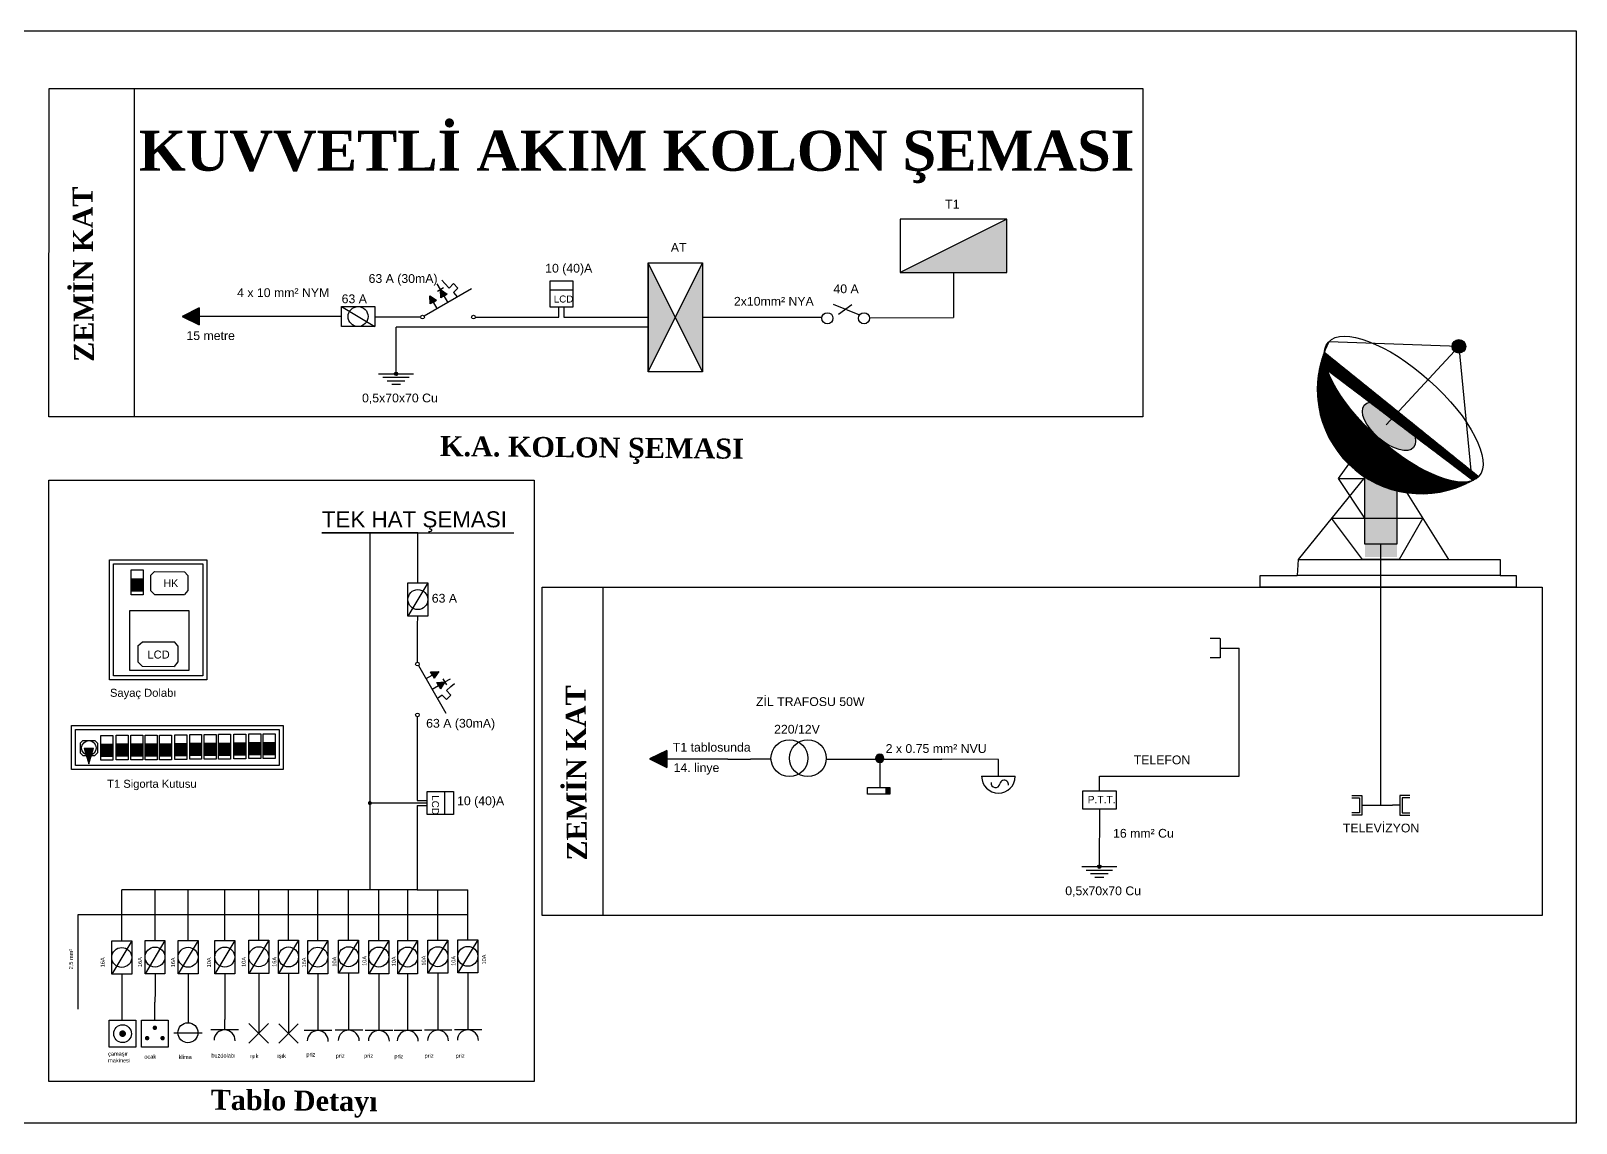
# Model space of a CAD drawing. Header units: millimetres. Extents: x 50 to 5784, y -13 to 1597.
# Drawn here: x 3852 to 5784, y 232 to 1597 of the extents above; entities that cross this region are included whole.
import ezdxf

# ---------------------------------------------------------------- set-up
doc = ezdxf.new("R2010")
doc.units = ezdxf.units.MM
doc.header["$MEASUREMENT"] = 0
for name, color, linetype in [('aydınlatma', 21, 'Continuous'), ('kolon', 7, 'Continuous'), ('Layer2', 1, 'Continuous'), ('Layer3', 4, 'Continuous'), ('Layer4', 230, 'Continuous'), ('semboller', 7, 'Continuous'), ('sigorta', 5, 'Continuous'), ('tv', 211, 'Continuous')]:
    doc.layers.add(name, color=color, linetype=linetype)
doc.styles.get("Standard").update_dxf_attribs({"font": 'Arial.ttf'})

# ---------------------------------------------------------------- blocks, each defined once
blk = doc.blocks.new('at')
at = {"layer": 'semboller'}
h = blk.add_hatch(color=256, dxfattribs=at)
h.dxf.hatch_style = 1
h.paths.add_polyline_path([(-10, 5), (-5.551115123125783e-16, 0), (10, 5)])
h.paths.add_polyline_path([(9.999999999999998, -5), (-5.551115123125783e-16, 0), (-10, -5)])
for p, q in [((-10, -5), (10, 5)), ((10, 5), (-10, 5)), ((-10, 5), (10, -5))]:
    blk.add_line(p, q, dxfattribs=at)
blk.add_lwpolyline([(-10, 5), (10, 5), (10, -5), (-10, -5)], close=True, dxfattribs=at)
blk = doc.blocks.new('tali dağıtım tablosu')
at = {"layer": 'semboller'}
h = blk.add_hatch(color=256, dxfattribs=at)
h.dxf.hatch_style = 1
h.paths.add_polyline_path([(9.999999999999998, -5), (-10, 4.999999999999999), (-10, -5)])
blk.add_line((-10, 5), (10, -5), dxfattribs=at)
blk.add_lwpolyline([(-10, 5), (10, 5), (10, -5), (-10, -5)], close=True, dxfattribs=at)
blk = doc.blocks.new('sigorta')
at = {"layer": 'semboller', "ltscale": 10}
for p, q in [((-2.5, 1.5), (2.5, 1.5)), ((-2.5, -1.5), (-2.5, 1.5)), ((-2.5, 1.5), (2.5, -1.5)), ((2.5, 1.5), (2.5, -1.5)), ((2.5, -1.5), (-2.5, -1.5))]:
    blk.add_line(p, q, dxfattribs=at)
blk.add_circle((0, 0), 1.5, dxfattribs=at)
blk = doc.blocks.new('uç')
at = {"layer": 'semboller', "ltscale": 10}
h = blk.add_hatch(color=256, dxfattribs=at)
h.dxf.hatch_style = 1
h.paths.add_polyline_path([(0, 9.020562075079397e-17), (3, -1.5), (3, 1.5)])
for p, q in [((3, 1.5), (0, 0)), ((0, 0), (3, -1.5))]:
    blk.add_line(p, q, dxfattribs=at)
blk.add_lwpolyline([(3, 1.5), (3, -1.5)], dxfattribs=at)
blk = doc.blocks.new('artık akım koruma rölesi')
at = {"layer": 'semboller', "ltscale": 10}
h = blk.add_hatch(color=256, dxfattribs=at)
h.dxf.hatch_style = 1
h.paths.add_polyline_path([(-25.53485553081555, 7.556064494745158), (-23.73221898592979, 8.596817189185309), (-25.8137243748115, 12.20209027895714)])
h.paths.add_polyline_path([(-23.73221898592979, 8.596817189185307), (-21.92958244104375, 9.637569883626725), (-25.8137243748115, 12.20209027895714)])
h.paths.add_polyline_path([(-19.7674578855831, 15.71995112119225), (-19.48858904158715, 11.07392533698027), (-17.68595249670139, 12.11467803142042)])
h.paths.add_polyline_path([(-17.68595249670139, 12.11467803142042), (-15.88331595181535, 13.15543072586183), (-19.7674578855831, 15.71995112119225)])
for p, q in [((-19.7674578855831, 15.71995112119225), (-21.63962953551936, 18.96264753937211)), ((-17.27779332333557, 19.06013644546601), (-18.96145810119015, 21.0891174535312)), ((-14.83177350010919, 16.58339225979125), (-17.27779332333557, 19.06013644546601)), ((-12.35397882799407, 19.09188526879279), (-14.83177350010919, 16.58339225979125)), ((-9.812634458101456, 16.55164343646811), (-12.35397882799407, 19.09188526879279)), ((-18.05687410561586, 16.75624409700197), (-21.47804166555034, 14.68365814538254)), ((-12.29042913021658, 14.07489925079335), (-9.812634458101456, 16.55164343646811)), ((-12.29042913021658, 14.07489925079335), (-10.2750208884363, 11.5863506040366))]:
    blk.add_line(p, q, dxfattribs=at)
at = {"layer": 'semboller'}
for p, q in [((-29.12422119446092, 0.7037597333438157), (-2.084673021176968, 16.31505014995543)), ((-21.65071359704871, 4.991544099414568), (-25.8137243748115, 12.20209027895714)), ((-25.53485553081555, 7.556064494745158), (-25.8137243748115, 12.20209027895714)), ((-25.8137243748115, 12.20209027895714), (-21.92958244104375, 9.637569883626725)), ((-23.73221898592874, 8.596817189185913), (-21.92958244104375, 9.637569883626725)), ((-15.60444710782031, 8.509404941649677), (-19.7674578855831, 15.71995112119225)), ((-19.48858904158715, 11.07392533698027), (-19.7674578855831, 15.71995112119225)), ((-19.7674578855831, 15.71995112119225), (-15.88331595181535, 13.15543072586183)), ((-17.68595249670034, 12.11467803142102), (-19.48858904158715, 11.07392533698027)), ((-17.68595249670034, 12.11467803142102), (-15.88331595181535, 13.15543072586183)), ((-31.02575233102016, 0.07185616247193138), (-51.84080621983685, 0.07185616247193138)), ((-23.73221898592874, 8.596817189185913), (-25.53485553081555, 7.556064494745158)), ((-0.007648738207535644, 0), (20.80740515060825, 0))]:
    blk.add_line(p, q, dxfattribs=at)
for centre in [(-29.95812741791815, 0.06662229223684335), (-1.038894624673048, 0.06216212521110265)]:
    blk.add_circle(centre, 1.040752694440773, dxfattribs=at)
blk = doc.blocks.new('sayaç')
at = {"layer": 'semboller', "ltscale": 10}
for p, q in [((-6.499999999999545, 15), (6.5, 15)), ((-6.5, 0), (-6.499999999999545, 15)), ((-6.5, 9.92343594317208), (6.5, 9.92343594317208)), ((6.5, 15), (6.5, 0)), ((6.5, 0), (-6.5, 0))]:
    blk.add_line(p, q, dxfattribs=at)
at = {"layer": 'semboller', "ltscale": 10, "insert": (-4.438737397627392, 6.681304339472263), "char_height": 4, "width": 8.19907743192016, "attachment_point": 1}
blk.add_mtext('LCD', dxfattribs=at)
blk = doc.blocks.new('üçgen')
at = {"layer": 'semboller', "ltscale": 10}
h = blk.add_hatch(color=256, dxfattribs=at)
h.dxf.hatch_style = 1
h.paths.add_polyline_path([(-2.220446049250313e-16, -19.54159763674306), (5.880260176265438, -8.881784197001252e-16), (-5.880260176265438, -8.881784197001252e-16)])
for p, q in [((-5.880260176265438, 0), (0, -19.54159763674306)), ((0, -19.54159763674306), (5.880260176265438, 0))]:
    blk.add_line(p, q, dxfattribs=at)
blk.add_lwpolyline([(-5.880260176265438, 0), (5.880260176265438, 0)], dxfattribs=at)
blk = doc.blocks.new('üçgencik')
at = {"layer": 'semboller'}
blk.add_blockref('üçgen', (0, 0), dxfattribs=at)
blk = doc.blocks.new('triangale')
at = {"layer": 'semboller'}
blk.add_blockref('üçgencik', (0, 0), dxfattribs=at)
blk = doc.blocks.new('sigorta kutusu')
at = {"layer": 'Layer2', "ltscale": 10}
h = blk.add_hatch(color=256, dxfattribs=at)
h.dxf.hatch_style = 1
h.paths.add_polyline_path([(36.50638104414611, -38.25944978092048), (51.49535904092772, -38.25944978092048), (51.49535904092772, -23.25944978092048), (36.50638104414611, -23.25944978092048)])
h = blk.add_hatch(color=256, dxfattribs=at)
h.dxf.hatch_style = 1
h.paths.add_polyline_path([(55.56007492745994, -37.98342604548088), (70.54905292424155, -37.98342604548088), (70.54905292424155, -22.98342604548088), (55.56007492745994, -22.98342604548088)])
h = blk.add_hatch(color=256, dxfattribs=at)
h.dxf.hatch_style = 1
h.paths.add_polyline_path([(74.06147944787881, -37.70740231004129), (89.05045744466042, -37.70740231004129), (89.05045744466042, -22.70740231004129), (74.06147944787881, -22.70740231004129)])
h = blk.add_hatch(color=256, dxfattribs=at)
h.dxf.hatch_style = 1
h.paths.add_polyline_path([(92.04559940377658, -37.70288063014414), (107.0345774005582, -37.70288063014414), (107.0345774005582, -22.70288063014414), (92.04559940377658, -22.70288063014414)])
h = blk.add_hatch(color=256, dxfattribs=at)
h.dxf.hatch_style = 1
h.paths.add_polyline_path([(109.994733837073, -37.70288063014414), (124.9837118338546, -37.70288063014414), (124.9837118338546, -22.70288063014414), (109.994733837073, -22.70288063014414)])
h = blk.add_hatch(color=256, dxfattribs=at)
h.dxf.hatch_style = 1
h.paths.add_polyline_path([(129.0484277203868, -37.42685689470454), (144.0374057171684, -37.42685689470454), (144.0374057171684, -22.42685689470454), (129.0484277203868, -22.42685689470454)])
h = blk.add_hatch(color=256, dxfattribs=at)
h.dxf.hatch_style = 1
h.paths.add_polyline_path([(147.5498322408057, -37.15083315926495), (162.5388102375873, -37.15083315926495), (162.5388102375873, -22.15083315926495), (147.5498322408057, -22.15083315926495)])
h = blk.add_hatch(color=256, dxfattribs=at)
h.dxf.hatch_style = 1
h.paths.add_polyline_path([(165.5339521967035, -37.1463114793678), (180.5229301934851, -37.1463114793678), (180.5229301934851, -22.1463114793678), (165.5339521967035, -22.1463114793678)])
h = blk.add_hatch(color=256, dxfattribs=at)
h.dxf.hatch_style = 1
h.paths.add_polyline_path([(183.7627973289054, -36.83533529249871), (198.751775325687, -36.83533529249871), (198.751775325687, -21.83533529249871), (183.7627973289054, -21.83533529249871)])
h = blk.add_hatch(color=256, dxfattribs=at)
h.dxf.hatch_style = 1
h.paths.add_polyline_path([(202.8164912122193, -36.55931155705912), (217.8054692090009, -36.55931155705912), (217.8054692090009, -21.55931155705912), (202.8164912122193, -21.55931155705912)])
h = blk.add_hatch(color=256, dxfattribs=at)
h.dxf.hatch_style = 1
h.paths.add_polyline_path([(221.3178957326381, -36.28328782161952), (236.3068737294197, -36.28328782161952), (236.3068737294197, -21.28328782161952), (221.3178957326381, -21.28328782161952)])
h = blk.add_hatch(color=256, dxfattribs=at)
h.dxf.hatch_style = 1
h.paths.add_polyline_path([(239.3020156885359, -36.27876614172237), (254.2909936853175, -36.27876614172237), (254.2909936853175, -21.27876614172237), (239.3020156885359, -21.27876614172237)])
for p, q in [((36.50638104414611, -23.25944978092048), (51.49535904092772, -23.25944978092048)), ((36.50638104414611, -38.25944978092048), (51.49535904092772, -38.25944978092048)), ((55.56007492745994, -22.98342604548088), (70.54905292424155, -22.98342604548088)), ((55.56007492745994, -37.98342604548088), (70.54905292424155, -37.98342604548088)), ((74.06147944787881, -22.70740231004129), (89.05045744466042, -22.70740231004129)), ((74.06147944787881, -37.70740231004129), (89.05045744466042, -37.70740231004129)), ((92.04559940377658, -22.70288063014414), (107.0345774005582, -22.70288063014414)), ((92.04559940377658, -37.70288063014414), (107.0345774005582, -37.70288063014414)), ((109.994733837073, -22.70288063014414), (124.9837118338546, -22.70288063014414)), ((109.994733837073, -37.70288063014414), (124.9837118338546, -37.70288063014414)), ((129.0484277203868, -22.42685689470454), (144.0374057171684, -22.42685689470454)), ((129.0484277203868, -37.42685689470454), (144.0374057171684, -37.42685689470454)), ((147.5498322408057, -22.15083315926495), (162.5388102375873, -22.15083315926495)), ((147.5498322408057, -37.15083315926495), (162.5388102375873, -37.15083315926495)), ((165.5339521967035, -22.1463114793678), (180.5229301934851, -22.1463114793678)), ((165.5339521967035, -37.1463114793678), (180.5229301934851, -37.1463114793678)), ((183.7627973289054, -21.83533529249871), (198.751775325687, -21.83533529249871)), ((183.7627973289054, -36.83533529249871), (198.751775325687, -36.83533529249871)), ((202.8164912122193, -21.55931155705912), (217.8054692090009, -21.55931155705912)), ((202.8164912122193, -36.55931155705912), (217.8054692090009, -36.55931155705912)), ((221.3178957326381, -21.28328782161952), (236.3068737294197, -21.28328782161952)), ((221.3178957326381, -36.28328782161952), (236.3068737294197, -36.28328782161952)), ((239.3020156885359, -21.27876614172237), (254.2909936853175, -21.27876614172237)), ((239.3020156885359, -36.27876614172237), (254.2909936853175, -36.27876614172237))]:
    blk.add_line(p, q, dxfattribs=at)
at = {"layer": 'semboller', "ltscale": 10}
for p, q in [((10.6213815326073, -21.90247676937634), (14.04297939942899, -18.76191337122395)), ((14.04297939942899, -18.76191337122395), (29.04297939942899, -18.76191337122395)), ((29.04297939942899, -18.76191337122395), (32.30579718781746, -21.90247676937634)), ((10.6213815326073, -21.90247676937634), (10.6213815326073, -34.14601703246558)), ((10.6213815326073, -34.14601703246558), (13.95585484249204, -37.5012460544674)), ((13.95585484249204, -37.5012460544674), (28.95585484249204, -37.5012460544674)), ((32.30579718781746, -34.14601703246558), (28.95585484249204, -37.5012460544674)), ((32.30579718781746, -21.90247676937634), (32.30579718781746, -34.14601703246558))]:
    blk.add_line(p, q, dxfattribs=at)
for points in [[(0, 0), (264.5277534927445, 0), (264.5277534927445, -54.9604317964895), (0, -54.9604317964895)], [(5, -5), (259.5277534927445, -5), (259.5277534927445, -49.9604317964895), (5, -49.9604317964895)]]:
    blk.add_lwpolyline(points, close=True, dxfattribs=at)
blk.add_circle((21.54297939942899, -27.93374424438048), 9.171830873156523, dxfattribs=at)
at = {"layer": 'sigorta', "ltscale": 10}
for points in [[(36.50638104414611, -12.35789224523796), (51.49535904092772, -12.35789224523796), (51.49535904092772, -43.25944978092048), (36.50638104414611, -43.25944978092048)], [(55.56007492745994, -12.08186850979837), (70.54905292424155, -12.08186850979837), (70.54905292424155, -42.98342604548088), (55.56007492745994, -42.98342604548088)], [(74.06147944787881, -11.80584477435877), (89.05045744466042, -11.80584477435877), (89.05045744466042, -42.70740231004129), (74.06147944787881, -42.70740231004129)], [(92.04559940377658, -11.80132309446162), (107.0345774005582, -11.80132309446162), (107.0345774005582, -42.70288063014414), (92.04559940377658, -42.70288063014414)], [(109.994733837073, -11.80132309446162), (124.9837118338546, -11.80132309446162), (124.9837118338546, -42.70288063014414), (109.994733837073, -42.70288063014414)], [(129.0484277203868, -11.52529935902203), (144.0374057171684, -11.52529935902203), (144.0374057171684, -42.42685689470454), (129.0484277203868, -42.42685689470454)], [(147.5498322408057, -11.24927562358243), (162.5388102375873, -11.24927562358243), (162.5388102375873, -42.15083315926495), (147.5498322408057, -42.15083315926495)], [(165.5339521967035, -11.24475394368528), (180.5229301934851, -11.24475394368528), (180.5229301934851, -42.1463114793678), (165.5339521967035, -42.1463114793678)], [(183.7627973289054, -10.9337777568162), (198.751775325687, -10.9337777568162), (198.751775325687, -41.83533529249871), (183.7627973289054, -41.83533529249871)], [(202.8164912122193, -10.6577540213766), (217.8054692090009, -10.6577540213766), (217.8054692090009, -41.55931155705912), (202.8164912122193, -41.55931155705912)], [(221.3178957326381, -10.38173028593701), (236.3068737294197, -10.38173028593701), (236.3068737294197, -41.28328782161952), (221.3178957326381, -41.28328782161952)], [(239.3020156885359, -10.37720860603986), (254.2909936853175, -10.37720860603986), (254.2909936853175, -41.27876614172237), (239.3020156885359, -41.27876614172237)]]:
    blk.add_lwpolyline(points, close=True, dxfattribs=at)
at = {"layer": 'semboller'}
blk.add_blockref('triangale', (21.60481009865771, -28.41166926915253), dxfattribs=at)
blk = doc.blocks.new('sayaç dolabı')
at = {"layer": 'Layer2', "ltscale": 10}
h = blk.add_hatch(color=256, dxfattribs=at)
h.dxf.hatch_style = 1
h.paths.add_polyline_path([(27.17601640871908, -38.55009688371319), (42.16499440550069, -38.55009688371319), (42.16499440550069, -23.55009688371319), (27.17601640871908, -23.55009688371319)])
for p, q in [((27.17601640871908, -23.55009688371319), (42.16499440550069, -23.55009688371319)), ((27.17601640871908, -38.55009688371319), (42.16499440550069, -38.55009688371319))]:
    blk.add_line(p, q, dxfattribs=at)
at = {"layer": 'semboller', "ltscale": 10}
for p, q in [((51.11214866641785, -19.4203403570915), (56.35484899145376, -14.60825156432395)), ((56.35484899145376, -14.60825156432395), (93.87446483959047, -14.78269106878599)), ((97.85542025030918, -19.4203403570915), (93.87446483959047, -14.78269106878599)), ((51.11214866641785, -19.4203403570915), (51.11214866641785, -38.18035103494356)), ((51.11214866641785, -38.18035103494356), (56.22135348416396, -43.32135853170132)), ((97.85542025030918, -38.18035103494356), (93.74096933230066, -43.49579803616314)), ((97.85542025030918, -19.4203403570915), (97.85542025030918, -38.18035103494356)), ((56.22135348416396, -43.32135853170132), (93.74096933230066, -43.49579803616314)), ((35.63033953546437, -107.5750072715527), (41.21956911007783, -102.4448515638605)), ((35.63033953546437, -107.5750072715527), (35.63033953546437, -127.5750072715527)), ((41.21956911007783, -102.4448515638604), (81.21913679948466, -102.6308210789716)), ((85.46322330783369, -107.5750072715527), (81.21913679948466, -102.6308210789716)), ((85.46322330783369, -107.5750072715527), (85.46322330783369, -127.5750072715527)), ((35.63033953546437, -127.5750072715527), (41.0772498869369, -133.0558223787925)), ((41.0772498869369, -133.0558223787925), (81.07681757634373, -133.2417918939036)), ((85.46322330783369, -127.5750072715527), (81.07681757634373, -133.2417918939036))]:
    blk.add_line(p, q, dxfattribs=at)
for points in [[(0, 0), (121.9052984283207, 0), (121.9052984283207, -150.1827284812398), (0, -150.1827284812398)], [(5, -5), (116.9052984283207, -5), (116.9052984283207, -145.1827284812398), (5, -145.1827284812398)], [(25.28886486440933, -63.45499506308806), (99.21016895966022, -63.45499506308806), (99.21016895966022, -138.5159342868437), (25.28886486440933, -138.5159342868437)]]:
    blk.add_lwpolyline(points, close=True, dxfattribs=at)
at = {"layer": 'sigorta', "ltscale": 10}
blk.add_lwpolyline([(27.17601640871908, -12.64853934803068), (42.16499440550069, -12.64853934803068), (42.16499440550069, -43.55009688371319), (27.17601640871908, -43.55009688371319)], close=True, dxfattribs=at)
at = {"layer": 'semboller', "ltscale": 10, "attachment_point": 1}
for s, width, gutter_width, insert, char_height in [('HK', 12.97559457885506, 46.90002669463029, (67.65138036206008, -24.46406804264655), 9.38000533892606), ('LCD', 0.7465585254030884, 50, (47.38866117044017, -113.358375366045), 10)]:
    blk.add_mtext_dynamic_manual_height_columns(s, width=width, gutter_width=gutter_width, heights=[0], dxfattribs=dict(at, insert=insert, char_height=char_height))
blk = doc.blocks.new('çamaşır makinesi')
at = {"layer": 'semboller'}
for p, q in [((0, -23.99039999999991), (0, 0)), ((0, 0), (23.99039999999968, 0)), ((23.99039999999968, 0), (23.99039999999968, -23.99039999999991)), ((23.99039999999968, -23.99039999999991), (0, -23.99039999999991))]:
    blk.add_line(p, q, dxfattribs=at)
at = {"layer": 'semboller', "const_width": 2.9988}
blk.add_lwpolyline([(10.49579999999969, -11.99520000000007, 1), (13.49459999999954, -11.99520000000007, 1)], format="xyb", close=True, dxfattribs=at)
at = {"layer": 'semboller'}
blk.add_circle((11.99519999999939, -11.99520000000007), 7.996799999999999, dxfattribs=at)
blk = doc.blocks.new('ocak')
at = {"layer": 'semboller'}
for p, q in [((0, 0), (23.99039999999968, 0)), ((0, -23.99039999999991), (0, 0)), ((23.99039999999968, 0), (23.99039999999968, -23.99039999999991)), ((23.99039999999968, -23.99039999999991), (0, -23.99039999999991))]:
    blk.add_line(p, q, dxfattribs=at)
at = {"layer": 'semboller', "const_width": 1.9992}
for points in [[(10.99559999999974, -6.687648055085447, 1), (12.99479999999949, -6.687648055085447, 1)], [(4.041754305831091, -16.02000018621334, 1), (6.040954305830837, -16.02000018621334, 1)], [(19.94864569416768, -16.02000018621334, -1), (17.94944569416793, -16.02000018621334, -1)]]:
    blk.add_lwpolyline(points, format="xyb", close=True, dxfattribs=at)
blk = doc.blocks.new('besleme noktası')
at = {"layer": 'semboller'}
blk.add_line((0, 10.86793245896177), (0, -62.07716519511388), dxfattribs=at)
blk.add_circle((0.6923946940150927, -25.52877080660193), 25.53815869063997, dxfattribs=at)
blk = doc.blocks.new('bir faz priz')
at = {"layer": 'semboller'}
for p, q in [((0, 6.558608486183346), (0, -6.558608486183459)), ((0, -5.684341886080801e-14), (-4.967877511523511, -5.684341886080801e-14))]:
    blk.add_line(p, q, dxfattribs=at)
blk.add_arc((4.99888262253944, -0.1057001706408869), 4.999999999999935, 88.78867503053459, 268.7886750305346, dxfattribs=at)
blk = doc.blocks.new('ışık')
at = {"layer": 'semboller'}
for p, q in [((-12.21976129624136, 12.21976129624136), (12.21976129624136, -12.21976129624113)), ((-12.21976129624136, -12.21976129624113), (12.21976129624136, 12.21976129624136))]:
    blk.add_line(p, q, dxfattribs=at)

msp = doc.modelspace()

# ---------------------------------------------------------------- hatches: boundary and pattern name
at = {"layer": 'kolon'}
h = msp.add_hatch(color=256, dxfattribs=at)
h.dxf.hatch_style = 1
h.paths.add_polyline_path([(4310.782607744544, 1168.72248512242), (4306.386400193649, 1168.72248512242, 1)])
h.paths.add_polyline_path([(4308.584503969098, 1170.920588897869, 0.4142135623731117), (4306.386400193649, 1168.72248512242), (4308.584503969098, 1168.72248512242)])
h.paths.add_polyline_path([(4308.584503969098, 1170.920588897869), (4308.584503969098, 1168.72248512242), (4310.782607744544, 1168.72248512242, 0.4142135623731117)])
h = msp.add_hatch(color=256, dxfattribs=at)
h.dxf.hatch_style = 1
h.paths.add_polyline_path([(5189.758507098499, 552.612126520075), (5185.362299547603, 552.612126520075, 1)])
h.paths.add_polyline_path([(5187.560403323052, 554.8102302955233, 0.4142135623731117), (5185.362299547603, 552.612126520075), (5187.560403323052, 552.612126520075)])
h.paths.add_polyline_path([(5187.560403323052, 554.8102302955233), (5187.560403323052, 552.612126520075), (5189.758507098499, 552.612126520075, 0.4142135623731117)])
at = {"layer": 'semboller', "ltscale": 10}
h = msp.add_hatch(color=256, dxfattribs=at)
h.dxf.hatch_style = 1
h.paths.add_polyline_path([(5628.504864460047, 1203.287527664429), (5637, 1203), (5637.805283945516, 1194.538231995198, 0.3866886673731751), (5645.5, 1203, 0.983224869978048)])
h.paths.add_polyline_path([(5637, 1203), (5628.504864460047, 1203.287527664429, 0.2173936039850239), (5631.216165655378, 1196.771255321177)])
h.paths.add_polyline_path([(5637, 1203), (5631.216165655378, 1196.771255321177, 0.2139945219419709), (5637.805283945516, 1194.538231995198)])
h = msp.add_hatch(dxfattribs=at)
h.set_pattern_fill('ANSI34', color=71, scale=1.5)
h.set_pattern_definition([(45, (0, 0), (-0.7954951288348661, 0.7954951288348662), []), (45, (0.2651650425000001, 0), (-0.7954951288348661, 0.7954951288348662), []), (45, (0.5303300865, 0), (-0.7954951288348661, 0.7954951288348662), []), (45, (0.7954951290000001, 0), (-0.7954951288348661, 0.7954951288348662), [])])
edge = h.paths.add_edge_path()
edge.add_ellipse((5568, 1124.5), major_axis=(93.965167773072, -83.91541720910666), ratio=0.3811953773698269, start_angle=195.1144802167955, end_angle=360, ccw=False)
edge.add_arc((5590.242119694952, 1148.923520300584), 130.1752480499095, 158.7175261669501, 299.2399986254065)
h = msp.add_hatch(color=256, dxfattribs=at)
h.dxf.hatch_style = 1
edge = h.paths.add_edge_path()
edge.add_ellipse((5549.586458637459, 1103.022227623723), major_axis=(30.77587028345555, -26.37931738581904), ratio=0.4779343202125337, start_angle=0, end_angle=360)
h = msp.add_hatch(color=256, dxfattribs=at)
h.dxf.hatch_style = 1
edge = h.paths.add_edge_path()
edge.add_arc((5539.996298280601, 1038.872826215417), 25.50977801283334, 216.5374100956913, 319.8676748169716, ccw=False)
edge.add_line((5519.5, 1023.685643097514), (5519.5, 939.6479617070879))
edge.add_line((5519.5, 939.6479617070879), (5559.5, 939.6479617070879))
edge.add_line((5559.5, 939.6479617070879), (5559.5, 1022.430369175645))
edge = h.paths.add_edge_path()
edge.add_line((5499.477399409157, 1055.610280316662), (5519.5, 1039.647961707088))
edge.add_line((5519.5, 1039.647961707088), (5519.5, 1023.685643097514))
edge.add_arc((5539.996298280601, 1038.872826215418), 25.50977801283472, 216.5374100956934, 319.8676748169696)
edge.add_line((5559.5, 1022.430369175645), (5499.477399409157, 1055.610280316662))
h = msp.add_hatch(color=256, dxfattribs=at)
h.dxf.hatch_style = 1
h.paths.add_polyline_path([(4907.991888029883, 688), (4917.227930734594, 688), (4917.227930734594, 691.2279291154289, 0.709820854525009)])
h.paths.add_polyline_path([(4907.991888029883, 688, 0.4142135623730951), (4913.173978145634, 682.8179098842479), (4913.173978145634, 688)])
h.paths.add_polyline_path([(4913.173978145634, 688), (4913.173978145634, 682.8179098842479, 0.4142135623730951), (4918.356068261388, 688, 0.1697131864470114), (4917.227930734594, 691.2279291154289), (4917.227930734594, 688)])
h = msp.add_hatch(color=256, dxfattribs=at)
h.dxf.hatch_style = 1
h.paths.add_polyline_path([(4920.243007330881, 643), (4925.881731001522, 643), (4925.881731001522, 651.4580855059612), (4920.243007330881, 651.4580855059612)])

# ---------------------------------------------------------------- linework, layer by layer
at = {"ltscale": 10}
msp.add_line((4567.5, 491.5), (4567.5, 901.8003826700171), dxfattribs=at)
at = {"layer": 'kolon', "ltscale": 10}
for p, q in [((3981.451210809447, 1114.926976550825), (3981.451210809447, 1525.227359220842)), ((5005.219670633649, 1295.27739054658), (5005.219670633651, 1239.252043479804)), ((4888.308615591386, 1242.176031793991), (4855.257777492188, 1255.506634030406)), ((4861.635989806453, 1243.33521092209), (4878.45134084478, 1255.506634030406)), ((4138.705841443109, 1240.234441832902), (4062.536836739473, 1240.234441832902)), ((4240.281165153892, 1240.234441832902), (4138.705841443109, 1240.234441832902)), ((4293.572766920379, 1239.647432430406), (4281.869345852003, 1239.647432430406)), ((4453.261074613321, 1239.489485128387), (4512.208465801634, 1239.489485128387)), ((4512.208465801634, 1239.489485128387), (4512.208465801634, 1251.88627095077)), ((4518.442904008907, 1251.88627095077), (4518.442904008907, 1239.286545073554)), ((4518.442904008907, 1239.286545073554), (4623.76466100469, 1239.286545073554)), ((4691.733560304197, 1239.286545073554), (4840.860457582015, 1239.286545073554)), ((4901.065064506398, 1238.698477504387), (5005.219670633651, 1239.252043479804)), ((4623.76466100469, 1226.811367636407), (4308.584503969096, 1226.811367636407))]:
    msp.add_line(p, q, dxfattribs=at)
at = {"layer": 'kolon'}
for p, q in [((4308.584503969098, 1168.72248512242), (4308.584503969096, 1226.811367636407)), ((4286.603466214614, 1168.72248512242), (4330.565541723579, 1168.72248512242)), ((4292.098725653235, 1164.326277571524), (4325.07028228496, 1164.326277571524)), ((4297.593985091855, 1159.930070020627), (4319.57502284634, 1159.930070020627)), ((4303.089244530476, 1155.533862469731), (4314.079763407719, 1155.533862469731)), ((5165.579365568568, 552.612126520075), (5209.541441077534, 552.612126520075)), ((5171.07462500719, 548.2159189691783), (5204.046181638914, 548.2159189691783)), ((5176.569884445809, 543.8197114182819), (5198.550922200295, 543.8197114182819)), ((5182.065143884431, 539.4235038673853), (5193.055662761673, 539.4235038673853))]:
    msp.add_line(p, q, dxfattribs=at)
at = {"layer": 'kolon', "ltscale": 10}
msp.add_lwpolyline([(3874.991173990563, 1525.227359220842), (5242.16216964922, 1525.227359220842), (5241.884489574501, 1114.926976550825), (3874.713493915843, 1114.926976550825)], close=True, dxfattribs=at)
msp.add_lwpolyline([(5741, 491.5), (4491, 491.5), (4491.27768007472, 901.8003826700171), (5741, 901.8003826700171)], dxfattribs=at)
for centre in [(4847.719861509486, 1238.118896392983), (4893.52717281018, 1238.121864105503)]:
    msp.add_circle(centre, 6.958076291723786, dxfattribs=at)
at = {"layer": 'kolon'}
for centre in [(4308.584503969098, 1168.72248512242), (5187.560403323052, 552.6121265200752)]:
    msp.add_circle(centre, 2.198103775448301, dxfattribs=at)
at = {"layer": 'Layer2', "ltscale": 10}
for p, q in [((4335.824774191769, 907.2341712529822), (4335.824774191769, 969.9401827313081)), ((4335.237764789272, 853.9425694864956), (4335.824774191769, 865.6459905548725)), ((4335.079817487254, 694.2542617935544), (4335.079817487254, 635.306870605242)), ((4723.053773279138, 686.9093727550835), (4646.884768575503, 686.9093727550835)), ((4723.053773279138, 686.9093727550835), (4751.5, 686.9093727550835)), ((4334.87687743242, 629.0724323979687), (4334.87687743242, 523.7506754021854)), ((4334.87687743242, 629.0724323979687), (4347.476603309637, 629.0724323979687)), ((4335.079817487254, 635.306870605242), (4347.476603309637, 635.3068706052416)), ((4334.87687743242, 523.7506754021854), (3965.680494602954, 523.7506754021854)), ((4048.610301216383, 460.0934545606688), (4048.610301216383, 523.7506754021854)), ((4094.495405256194, 460.3236577119878), (4094.495405256194, 523.7506754021854)), ((4136.959100904503, 460.71226540211), (4136.959100904503, 523.7506754021854)), ((4174.170882819602, 460.4856642865732), (4174.170882819602, 523.7506754021854)), ((4210.671708005961, 460.2459285875598), (4210.671708005961, 523.7506754021854)), ((4249.251871136663, 460.8154965172985), (4249.251871136663, 523.7506754021854)), ((4287.038562525029, 460.3813468251906), (4287.038562525029, 523.7506754021854)), ((4323.087936029615, 460.3813468251906), (4323.087936029615, 523.7506754021854)), ((4334.87687743242, 523.7506754021854), (4398.302669468567, 523.7506754021854)), ((4360.874643084315, 460.8154965172985), (4360.874643084315, 523.7506754021854)), ((4398.302669468567, 461.2636264139987), (4398.302669468567, 523.7506754021854)), ((4048.610301216383, 418.5052738625591), (4048.610301216383, 379.2037478378002)), ((4094.495405256194, 418.7354770138782), (4094.495405256194, 398.4336610212645)), ((4136.959100904503, 419.1240847040003), (4136.959100904503, 344.254883008123)), ((4174.170882819602, 418.8974835884635), (4174.170882819602, 344.0282818925862)), ((4211.022710422965, 360.6090038856073), (4211.022710422965, 418.6577478894501)), ((4249.602873553667, 361.178571815346), (4249.602873553667, 419.2273158191888)), ((4287.389564942034, 360.7444221232381), (4287.389564942034, 418.7931661270809)), ((4323.438938446619, 360.7444221232381), (4323.438938446619, 418.7931661270809)), ((4361.225645501319, 361.178571815346), (4361.225645501319, 419.2273158191888)), ((4398.653671885571, 361.6267017120463), (4398.653671885571, 419.6754457158891)), ((4094.495405256194, 398.4336610212642), (4094.495405256194, 361.5112153917376)), ((4136.959100904503, 404.0095315440553), (4136.959100904503, 344.2548830081228)), ((4048.610301216383, 379.2037478378002), (4048.610301216383, 357.4895788251847))]:
    msp.add_line(p, q, dxfattribs=at)
at = {"layer": 'Layer3', "ltscale": 10}
for p, q in [((4275.824774191769, 969.9401827313081), (4275.824774191769, 523.7506754021854)), ((5539.396269265364, 629.2908863590319), (5539.5, 955.6102803166618)), ((5347.570039966836, 825.5933866224477), (5362.570039966836, 825.5933866224477)), ((5362.570039966836, 665.8149205977888), (5362.570039966836, 825.5933866224477)), ((4869.188112648317, 686.9093727550835), (4918.240001258534, 686.9093727550835)), ((4913.173978145636, 686.9093727550835), (4913.173978145636, 651.4580855059612)), ((4918.240001258534, 686.9093727550835), (4990.673978145613, 686.9093727550835)), ((5061.5, 686.5), (4990.673978145613, 686.9093727550835)), ((5061.5, 665.5141345026816), (5061.5, 686.5)), ((5061.5, 673.9733699562055), (5061.5, 681.3179098842479)), ((5187.791573942177, 665.8149205977888), (5362.570039966836, 665.8149205977888)), ((5187.791573942177, 647.4916761124532), (5187.791573942177, 665.8149205977888)), ((4347.476603309637, 632.1007153397097), (4275.824774191769, 632.1007153397097)), ((5187.791573942177, 624.5), (5187.560403323051, 552.612126520075)), ((5524.792538530728, 629.2908863590319), (5554, 629.2908863590319))]:
    msp.add_line(p, q, dxfattribs=at)
at = {"layer": 'Layer3', "ltscale": 10, "const_width": 2.5}
msp.add_lwpolyline([(4274.574774191769, 632.1007153397097, 1), (4277.074774191769, 632.1007153397097, 1)], format="xyb", close=True, dxfattribs=at)
at = {"layer": 'Layer4', "ltscale": 10}
msp.add_lwpolyline([(3829.611512652415, 1597.35317953579), (5783.5, 1597.35317953579), (5783.5, 231.9883603270262), (3829.611512652415, 231.9883603270262)], close=True, dxfattribs=at)
at = {"layer": 'semboller', "ltscale": 10}
for p, q in [((5637, 1203), (5474.5, 1208.5)), ((5546, 1105), (5637, 1203)), ((5637, 1203), (5653, 1034.875093461488)), ((5486.5, 1038), (5499.477399409157, 1055.610280316662)), ((5499.477399409157, 1055.610280316662), (5499.477399409157, 1055.610280316662)), ((5519.5, 1039.647961707088), (5436, 936.5)), ((5519.5, 988.073980853544), (5486.5, 1038)), ((5486.5, 1038), (5518.165947438374, 1038)), ((5559.5, 1040), (5624, 936.5)), ((5477.75, 988.073980853544), (5591.75, 988.0739808535438)), ((5516.5, 936.5), (5477.75, 988.0739808535438)), ((5477.75, 988.0739808535438), (5519.5, 988.073980853544)), ((5591.75, 988.0739808535438), (5562.25, 936.5)), ((4335.824774191769, 969.9401827313081), (4215.824774191769, 969.9401827313081)), ((4215.824774191769, 969.9401827313081), (4455.824774191769, 969.9401827313081)), ((5436, 936.5), (5435, 916.5)), ((5436, 936.5), (5688.5, 936.5)), ((5562.25, 936.5), (5516.5, 936.5)), ((5688.5, 936.5), (5688.5, 926.5)), ((5388.5, 916.5), (5435, 916.5)), ((5388.5, 901.8003826700173), (5388.5, 916.5)), ((5688.5, 916.5), (5435, 916.5)), ((5688.5, 926.5), (5688.5, 916.5)), ((5688.5, 916.5), (5698.5, 916.5)), ((5698.5, 916.5), (5708.5, 916.5)), ((5708.5, 916.5), (5708.5, 901.8003826700171)), ((5708.5, 901.8003826700171), (5388.5, 901.8003826700173)), ((5741, 901.8003826700171), (5741, 491.5000000000001)), ((5338.326365414252, 837.6867732448954), (5326.127681276161, 837.6867732448954)), ((5338.5, 825.5933866224477), (5347.570039966836, 825.5933866224477)), ((4777.238087062291, 686.9093727550835), (4751.5, 686.9093727550835)), ((4846.179656581422, 686.9093727550835), (4869.188112648317, 686.9093727550835)), ((5040.514134502681, 665.5141345026816), (5082.485865497319, 665.5141345026816)), ((5515.574373761454, 629.2908863590319), (5524.792538530728, 629.2908863590319)), ((5563.218164769274, 629.2908863590319), (5554, 629.2908863590319)), ((3965.680494602954, 492.5071509080921), (3910.855325477449, 492.5071509080921)), ((3910.855325477449, 492.5071509080921), (3910.855325477449, 374.4141861516961)), ((4398.302669468567, 492.5071509080921), (3965.680494602954, 492.5071509080921)), ((4136.959100904503, 419.1240847040003), (4136.959100904503, 404.0095315440553))]:
    msp.add_line(p, q, dxfattribs=at)
for points in [[(5519.5, 1055.610280316662), (5559.5, 1055.610280316662), (5559.5, 955.6102803166618), (5519.5, 955.6102803166618)], [(3874.713493915843, 1035.916122466002), (4481.34786980589, 1035.916122466002), (4481.34786980589, 283.8230184416702), (3874.713493915843, 283.8230184416702)], [(4925.881731001522, 643), (4897.688112648317, 643), (4897.688112648317, 651.4580855059612), (4925.881731001522, 651.4580855059612)], [(5167.099065440969, 647.4916761124532), (5208.484082443385, 647.4916761124532), (5208.484082443385, 624.5), (5167.099065440969, 624.5)]]:
    msp.add_lwpolyline(points, close=True, dxfattribs=at)
for points in [[(5338.326365414252, 837.6867732448954), (5338.5, 837.6867732448954), (5338.5, 813.5), (5326.127681276161, 813.5)], [(5503, 641.581772718064), (5515.574373761454, 641.581772718064), (5515.574373761454, 617), (5503, 617)], [(5503, 638.7925385307286), (5512.785139574119, 638.7925385307286), (5512.785139574119, 619.7892341873354), (5503, 619.7892341873354)], [(5575.792538530728, 641.581772718064), (5563.218164769274, 641.581772718064), (5563.218164769274, 617), (5575.792538530728, 617)], [(5575.792538530728, 638.7925385307286), (5566.007398956609, 638.7925385307286), (5566.007398956609, 619.7892341873354), (5575.792538530728, 619.7892341873354)]]:
    msp.add_lwpolyline(points, dxfattribs=at)
msp.add_lwpolyline([(4907.991888029883, 688, 1), (4918.356068261388, 688, 1)], format="xyb", close=True, dxfattribs=at)
for centre, radius in [((5637, 1203), 8.5), ((4800.21311700884, 688.1491507744859), 23.00845606689385), ((4823.204650417829, 688.1495914313296), 23.00845606689385)]:
    msp.add_circle(centre, radius, dxfattribs=at)
for centre, radius, start, end in [((5590.242119694952, 1148.923520300584), 130.1752480499095, 152.7635501704396, 298.822843920351), ((5061.5, 665.5141345026816), 20.98586549731836, 180, 0), ((5057.804226624752, 656.843802801086), 5.463494973301797, 171.1263332765481, 351.126333276548), ((5068.60042997193, 655.1582457478958), 5.463494973301797, 351.126333276548, 171.1263332765481)]:
    msp.add_arc(centre, radius, start, end, dxfattribs=at)
for centre, major_axis, ratio in [((5568, 1124.5), (93.96516777307198, -83.91541720910666), 0.3811953773698269), ((5549.586458637459, 1103.022227623723), (30.77587028345555, -26.37931738581904), 0.4779343202125337)]:
    msp.add_ellipse(centre, major_axis=major_axis, ratio=ratio, dxfattribs=at)
at = {"layer": 'sigorta', "ltscale": 10}
for p, q in [((3965.680494602954, 459.865143269486), (3965.680494602954, 523.7506754021854)), ((4007.272992350396, 460.3217524344054), (4007.272992350396, 523.7506754021854)), ((3965.680494602954, 418.2769625713763), (3965.680494602954, 360.4685943130039)), ((4007.272992350396, 418.7335717362957), (4007.272992350396, 396.951279514527)), ((4007.272992350396, 396.951279514527), (4007.101900338954, 383.2833394751519)), ((4007.101900338954, 360.4687360779494), (4007.101900338954, 383.2833394751519))]:
    msp.add_line(p, q, dxfattribs=at)
at = {"layer": 'tv', "ltscale": 10}
msp.add_line((5388.5, 906.5), (5388.5, 916.5), dxfattribs=at)

# ---------------------------------------------------------------- block references
at = {"layer": 'aydınlatma', "xscale": 2.629201554488943, "yscale": 2.629201554488943, "zscale": 2.629201554488943, "rotation": 270}
for p in [(4094.495405256194, 348.4496641159292), (4211.022710422965, 347.5474526097989), (4249.602873553667, 348.1170205395376), (4287.389564942034, 347.6828708474297), (4323.438938446619, 347.6828708474297), (4361.225645501319, 348.1170205395376), (4398.653671885571, 348.5651504362379)]:
    msp.add_blockref('bir faz priz', p, dxfattribs=at)
at = {"layer": 'kolon'}
for name, p, xscale, yscale, zscale in [('tali dağıtım tablosu', (5005.219670633649, 1328.600427116465), -6.664607313977005, 6.664607313977005, 6.664607313977005), ('artık akım koruma rölesi', (4407.524238794487, 1239.489485128387), 2.198103775448301, 2.198103775448301, 2.198103775448301), ('sayaç', (4515.414621067166, 1251.88627095077), 2.198103775448301, 2.198103775448301, 2.198103775448301), ('uç', (4041.15206816397, 1240.51745336557), 7.12825619183432, 7.12825619183432, 7.12825619183432), ('sigorta', (4261.075255502948, 1240.234441832902), 8.317636139621928, 8.317636139621928, 8.317636139621928)]:
    msp.add_blockref(name, p, dxfattribs=dict(at, xscale=xscale, yscale=yscale, zscale=zscale))
at = {"layer": 'kolon', "xscale": 6.79688992995114, "yscale": 6.79688992995114, "zscale": 6.79688992995114, "rotation": 90}
msp.add_blockref('at', (4657.749110654444, 1239.286545073554), dxfattribs=at)
at = {"layer": 'semboller'}
for name, p in [('sayaç dolabı', (3950.339915030183, 936.0997790564963)), ('sigorta kutusu', (3903.056035828276, 728.9449823596465)), ('ışık', (4136.959100904503, 344.2548830081228)), ('ışık', (4174.170882819602, 344.0282818925859))]:
    msp.add_blockref(name, p, dxfattribs=at)
for name, p, xscale, yscale, zscale, rotation in [('sigorta', (4335.824774191769, 886.4400809039273), 8.317636139621928, 8.317636139621928, 8.317636139621928, 270), ('artık akım koruma rölesi', (4335.079817487254, 739.9910976123886), 2.198103775448301, 2.198103775448301, 2.198103775448301, 270), ('sayaç', (4347.476603309637, 632.1007153397097), 2.198103775448301, 2.198103775448301, 2.198103775448301, 270), ('sigorta', (3965.680494602954, 439.0710529204312), 8.317636139621928, 8.317636139621928, 8.317636139621928, 270), ('sigorta', (4007.272992350396, 439.5276620853506), 8.317636139621928, 8.317636139621928, 8.317636139621928, 270), ('sigorta', (4048.610301216383, 439.2993642116139), 8.317636139621928, 8.317636139621928, 8.317636139621928, 270), ('sigorta', (4094.495405256194, 439.529567362933), 8.317636139621928, 8.317636139621928, 8.317636139621928, 270), ('sigorta', (4136.959100904503, 439.9181750530552), 8.317636139621928, 8.317636139621928, 8.317636139621928, 270), ('sigorta', (4174.170882819602, 439.6915739375183), 8.317636139621928, 8.317636139621928, 8.317636139621928, 270), ('sigorta', (4210.671708005961, 439.4518382385049), 8.317636139621928, 8.317636139621928, 8.317636139621928, 270), ('sigorta', (4249.251871136663, 440.0214061682436), 8.317636139621928, 8.317636139621928, 8.317636139621928, 270), ('sigorta', (4287.038562525029, 439.5872564761357), 8.317636139621928, 8.317636139621928, 8.317636139621928, 270), ('sigorta', (4323.087936029615, 439.5872564761357), 8.317636139621928, 8.317636139621928, 8.317636139621928, 270), ('sigorta', (4360.874643084315, 440.0214061682436), 8.317636139621928, 8.317636139621928, 8.317636139621928, 270), ('sigorta', (4398.302669468567, 440.4695360649439), 8.317636139621928, 8.317636139621928, 8.317636139621928, 270), ('besleme noktası', (4035.928358487889, 344.6399711242027), 0.4899183952612066, 0.4899183952612066, 0.4899183952612066, 89.99999999999959)]:
    msp.add_blockref(name, p, dxfattribs=dict(at, xscale=xscale, yscale=yscale, zscale=zscale, rotation=rotation))
for name, p, xscale, yscale, zscale in [('uç', (4625.5, 687.1923842877516), 7.12825619183432, 7.12825619183432, 7.12825619183432), ('çamaşır makinesi', (3950.109539262254, 360.4685943130039), 1.390706784062615, 1.390706784062615, 1.390706784062615), ('ocak', (3990.420094322767, 360.4687360779494), 1.390706784062615, 1.390706784062615, 1.390706784062615)]:
    msp.add_blockref(name, p, dxfattribs=dict(at, xscale=xscale, yscale=yscale, zscale=zscale))

# ---------------------------------------------------------------- texts
at = {"layer": 'kolon', "insert": (3987.083142535495, 1472.539250293728), "char_height": 50, "attachment_point": 1}
msp.add_mtext_dynamic_manual_height_columns('{\\fTimes New Roman|b1|i0|c162|p0;KUVVETLİ AKIM KOLON ŞEMASI}', width=1682.037997677733, gutter_width=109.9051887724151, heights=[0], dxfattribs=at)
at = {"layer": 'kolon', "ltscale": 10, "char_height": 25, "attachment_point": 1}
for s, width, insert, rotation in [('\\pxqc;{\\fTimes New Roman|b1|i0|c162|p0;ZEMİN KAT}', 281.4031394292136, (3906.233254828587, 1152.328584564436), 90.48460307882016), ('\\pxi-3,l4,qc,t4;{\\fTimes New Roman|b1|i0|c162|p0;K.A.^IKOLON ŞEMASI}', 552.194497974117, (4264.912510970287, 1091.798826417795), 359.48087755701863), ('\\pxqc;{\\fTimes New Roman|b1|i0|c162|p0;ZEMİN KAT}', 281.4031394292136, (4522.519760912744, 528.9016080136114), 90.48460307882016)]:
    msp.add_mtext_dynamic_manual_height_columns(s, width=width, gutter_width=50, heights=[0], dxfattribs=dict(at, insert=insert, rotation=rotation))
at = {"layer": 'kolon', "ltscale": 10, "char_height": 10.99051887724151, "attachment_point": 1}
for s, width, insert in [('T1', 172.3944417665042, (4994.893715411379, 1386.188369387716)), ('AT', 172.3944417665042, (4651.988835412645, 1332.160130592462)), ('10 (40)A', 65.41614384820961, (4494.948405042616, 1306.187960004542)), ('4 x 10 mm² NYM', 172.3944417665042, (4109.91168093285, 1275.62192893487)), ('63 A (30mA)', 102.178465985725, (4274.248158239194, 1293.269830044907)), ('40 A', 47.77024379409204, (4855.257777492188, 1280.447248808923)), ('63 A', 47.77024379409204, (4240.551931241647, 1267.913615510154)), ('2x10mm² NYA', 172.3944417665042, (4730.829255682713, 1264.818059612787)), ('15 metre', 172.3944417665042, (4046.54267080144, 1221.878753574068)), ('0,5x70x70 Cu', 172.3944417665042, (4266.024100646046, 1143.962414618967)), ('\\pxql;ZİL TRAFOSU 50W', 172.3944417665042, (4758.5, 764.3520560166215)), ('\\pxqc;220/12V', 88.34748368752105, (4765.5, 729.8520560166215)), ('T1 tablosunda', 172.3944417665042, (4654.5, 707.3520560166215)), ('2 x 0.75 mm² NVU', 172.3944417665042, (4920.5, 705.7229241195298)), ('14. linye', 172.3944417665042, (4655.5, 681.8520560166215)), ('\\pxql;TELEFON', 172.3944417665042, (5230.5, 691.5319826558124)), ('    16 mm² Cu', 172.3944417665042, (5187.675988632614, 599.7789873795673)), ('\\pxql;TELEVİZYON', 172.3944417665042, (5492, 606.372862985522)), ('0,5x70x70 Cu', 172.3944417665042, (5145, 527.8520560166214))]:
    msp.add_mtext_dynamic_manual_height_columns(s, width=width, gutter_width=109.9051887724151, heights=[0], dxfattribs=dict(at, insert=insert))
at = {"layer": 'semboller', "ltscale": 10, "attachment_point": 1}
for s, width, gutter_width, insert, char_height in [('TEK HAT ŞEMASI', 233.7016332794155, 50, (4215.824774191769, 996.7805202909515), 20), ('63 A', 47.77024379409204, 109.9051887724151, (4353.196154535617, 893.5921909719289), 10.99051887724151), ('Sayaç Dolabı', 116.32381708709, 50, (3950.99553126864, 774.9140506657618), 10), ('63 A (30mA)', 102.178465985725, 109.9051887724151, (4346.187269500198, 737.2850715116858), 10.99051887724151), ('T1 Sigorta Kutusu', 116.32381708709, 50, (3947.470571203285, 661.1800965837813), 10), ('10 (40)A', 65.41614384820961, 109.9051887724151, (4384.826256667766, 640.3645036835435), 10.99051887724151), ('çamaşır\\Pmakinesi', 39.34650203867204, 50, (3948.650987799542, 321.1585550333091), 5), ('ocak', 39.34650203867204, 50, (3993.948040692538, 317.5222040856822), 5), ('klima', 39.34650203867204, 50, (4036.846718867956, 317.167382512376), 5), ('buzdolabı', 39.34650203867204, 50, (4077.6698117197, 318.9273288767743), 5), ('ışık', 39.34650203867204, 50, (4125.752667139886, 318.3748926954102), 5), ('ışık', 39.34650203867204, 50, (4160.018601079368, 318.5558211602934), 5), ('priz', 39.34650203867204, 50, (4196.495258122095, 320.2131406093799), 5), ('priz', 39.34650203867204, 50, (4233.054132075, 318.5806080418038), 5), ('priz', 39.34650203867204, 50, (4268.678462326914, 318.5806080418038), 5), ('priz', 39.34650203867204, 50, (4306.429622474376, 318.0491312623358), 5), ('priz', 39.34650203867204, 50, (4344.180782621834, 318.5806080418038), 5), ('priz', 39.34650203867204, 50, (4382.995357717069, 318.5806080418038), 5)]:
    msp.add_mtext_dynamic_manual_height_columns(s, width=width, gutter_width=gutter_width, heights=[0], dxfattribs=dict(at, insert=insert, char_height=char_height))
at = {"layer": 'semboller', "ltscale": 10, "insert": (5173, 641), "char_height": 9.196670444981631, "width": 20.17226352075104, "attachment_point": 1}
msp.add_mtext('P.T.T.', dxfattribs=at)
at = {"layer": 'semboller', "ltscale": 10, "attachment_point": 1}
for s, width, insert, char_height, rotation in [('2,5 mm²', 39.34650203867204, (3899.797264512389, 424.2074718852871), 5, 90), ('16A', 39.34650203867204, (3939.283685006864, 426.7484100762574), 5, 90), ('16A', 39.34650203867204, (3985.895013404809, 427.0426884526655), 5, 90), ('16A', 39.34650203867204, (4027.436564240683, 426.6472187805989), 5, 90), ('10A', 39.34650203867204, (4072.143199790737, 426.6472187805989), 5, 90), ('10A', 39.34650203867204, (4115.71499758557, 427.2348126683678), 5, 90), ('16A', 39.34650203867204, (4153.934487060933, 427.3298824216013), 5, 90), ('16A', 39.34650203867204, (4190.923777818372, 426.4850942082953), 5, 90), ('10A', 39.34650203867204, (4229.022652203903, 427.5873166570486), 5, 90), ('10A', 39.34650203867204, (4266.477765676131, 428.563989889351), 5, 90), ('10A', 39.34650203867204, (4303.281488731389, 427.9128744011482), 5, 90), ('10A', 39.34650203867204, (4340.573829014453, 428.9016848937586), 5, 90), ('10A', 39.34650203867204, (4377.770620338832, 428.5697150121373), 5, 90), ('10A', 39.34650203867204, (4415.96374337749, 430.2295753252415), 5, 90), ('\\pxqc;{\\fTimes New Roman|b1|i0|c162|p0;Tablo Detayı}', 552.194497974117, (3905.244905394217, 275.2671349390096), 25, 359.48087755701863)]:
    msp.add_mtext_dynamic_manual_height_columns(s, width=width, gutter_width=50, heights=[0], dxfattribs=dict(at, insert=insert, char_height=char_height, rotation=rotation))

doc.saveas('drawing.dxf')
